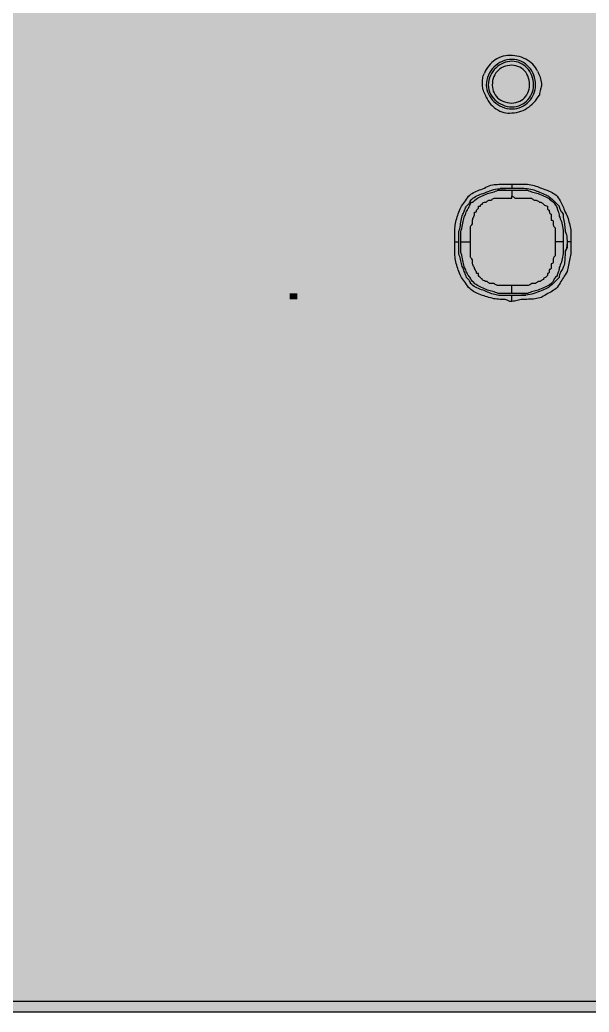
# Model space of a CAD drawing. Header units: millimetres. Extents: x 0 to 966, y -664 to 90.
# Drawn here: x 660.2 to 686.04, y -390 to -345 of the extents above; entities that cross this region are included whole.
import ezdxf

# ---------------------------------------------------------------- set-up
doc = ezdxf.new("R2010")
doc.units = ezdxf.units.MM
for name, color, linetype in [('HDL_BODY', 7, 'Continuous'), ('HDL_COLOUR', 7, 'Continuous'), ('HDL_DETAIL', 7, 'Continuous'), ('HDL_PRINT', 7, 'Continuous')]:
    doc.layers.add(name, color=color, linetype=linetype)

# ---------------------------------------------------------------- blocks, each defined once
blk = doc.blocks.new('M_DM06.1_FRONT')
at = {"layer": 'HDL_BODY', "true_color": 0x202126}
blk.add_hatch(color=250, dxfattribs=at).paths.add_polyline_path([(0, 0), (216, 0), (216, 90), (0, 90)])
at = {"layer": 'HDL_BODY', "true_color": 0x2a2a30}
blk.add_hatch(color=250, dxfattribs=at).paths.add_polyline_path([(0.4, 20.52), (215.6, 20.52), (215.6, 68.31), (0.4, 68.31)])
at = {"layer": 'HDL_BODY', "true_color": 0x23242a}
blk.add_hatch(color=250, dxfattribs=at).paths.add_polyline_path([(0.4, 0.5), (215.6, 0.5), (215.6, 19.8), (0.4, 19.8)])
at = {"layer": 'HDL_COLOUR', "true_color": 0x3d4a3a}
for points in [[(183.611, 42.04), (183.606, 42.157), (183.59, 42.271), (183.565, 42.381), (183.531, 42.488), (183.488, 42.59), (183.436, 42.686), (183.377, 42.777), (183.309, 42.86), (183.234, 42.937), (183.153, 43.005), (183.064, 43.065), (182.97, 43.115), (182.869, 43.155), (182.763, 43.185), (182.653, 43.203), (182.537, 43.209), (182.421, 43.203), (182.308, 43.185), (182.198, 43.155), (182.093, 43.115), (181.991, 43.065), (181.896, 43.005), (181.806, 42.937), (181.723, 42.86), (181.647, 42.777), (181.579, 42.686), (181.52, 42.59), (181.47, 42.488), (181.43, 42.381), (181.401, 42.271), (181.383, 42.157), (181.376, 42.04), (181.383, 41.939), (181.401, 41.839), (181.43, 41.74), (181.47, 41.643), (181.52, 41.55), (181.579, 41.461), (181.647, 41.376), (181.723, 41.297), (181.806, 41.224), (181.896, 41.159), (181.991, 41.101), (182.093, 41.052), (182.198, 41.013), (182.308, 40.984), (182.421, 40.965), (182.537, 40.959), (182.653, 40.965), (182.763, 40.984), (182.869, 41.013), (182.97, 41.052), (183.064, 41.101), (183.153, 41.159), (183.234, 41.224), (183.309, 41.297), (183.377, 41.376), (183.436, 41.461), (183.488, 41.55), (183.531, 41.643), (183.565, 41.74), (183.59, 41.839), (183.606, 41.939), (183.611, 42.04)], [(183.52, 42.04), (183.515, 42.156), (183.5, 42.267), (183.475, 42.373), (183.442, 42.474), (183.4, 42.569), (183.351, 42.658), (183.294, 42.741), (183.23, 42.816), (183.16, 42.884), (183.084, 42.945), (183.003, 42.997), (182.917, 43.041), (182.827, 43.075), (182.734, 43.1), (182.637, 43.116), (182.537, 43.121), (182.437, 43.116), (182.338, 43.1), (182.24, 43.075), (182.145, 43.041), (182.053, 42.997), (181.964, 42.945), (181.88, 42.884), (181.802, 42.816), (181.73, 42.741), (181.665, 42.658), (181.608, 42.569), (181.559, 42.474), (181.52, 42.373), (181.491, 42.267), (181.473, 42.156), (181.467, 42.04), (181.474, 41.933), (181.494, 41.83), (181.527, 41.73), (181.571, 41.634), (181.626, 41.543), (181.69, 41.458), (181.763, 41.379), (181.843, 41.307), (181.93, 41.243), (182.023, 41.187), (182.12, 41.139), (182.221, 41.101), (182.325, 41.073), (182.431, 41.056), (182.537, 41.05), (182.643, 41.056), (182.746, 41.073), (182.846, 41.101), (182.941, 41.139), (183.031, 41.187), (183.115, 41.243), (183.193, 41.307), (183.265, 41.379), (183.329, 41.458), (183.385, 41.543), (183.432, 41.634), (183.47, 41.73), (183.497, 41.83), (183.514, 41.933), (183.52, 42.04)], [(183.342, 42.04), (183.337, 42.153), (183.321, 42.26), (183.296, 42.361), (183.261, 42.455), (183.217, 42.542), (183.166, 42.621), (183.107, 42.692), (183.041, 42.755), (182.97, 42.81), (182.892, 42.855), (182.809, 42.891), (182.722, 42.918), (182.631, 42.934), (182.537, 42.939), (182.433, 42.934), (182.334, 42.92), (182.24, 42.897), (182.151, 42.866), (182.069, 42.826), (181.993, 42.778), (181.923, 42.723), (181.861, 42.66), (181.805, 42.59), (181.758, 42.513), (181.718, 42.43), (181.686, 42.341), (181.663, 42.246), (181.65, 42.146), (181.645, 42.04), (181.65, 41.945), (181.666, 41.854), (181.692, 41.766), (181.728, 41.683), (181.774, 41.605), (181.828, 41.532), (181.891, 41.466), (181.962, 41.407), (182.041, 41.355), (182.127, 41.312), (182.22, 41.277), (182.32, 41.251), (182.426, 41.235), (182.537, 41.229), (182.631, 41.235), (182.722, 41.251), (182.809, 41.277), (182.892, 41.312), (182.97, 41.355), (183.041, 41.407), (183.107, 41.466), (183.166, 41.532), (183.217, 41.605), (183.261, 41.683), (183.296, 41.766), (183.321, 41.854), (183.337, 41.945), (183.342, 42.04)]]:
    blk.add_hatch(color=79, dxfattribs=at).paths.add_polyline_path(points)
at = {"layer": 'HDL_COLOUR', "true_color": 0x97a4b5}
blk.add_hatch(color=253, dxfattribs=at).paths.add_polyline_path([(181.456, 37.733), (181.324, 37.6), (181.191, 37.6), (181.059, 37.467), (180.794, 37.467), (180.662, 37.333), (180.529, 37.333), (180.265, 37.067), (180.265, 36.933), (180, 36.667), (180, 36.4), (179.868, 36.267), (179.868, 36), (179.735, 35.867), (179.735, 34.267), (179.868, 34.133), (179.868, 33.867), (180, 33.733), (180, 33.467), (180.265, 33.2), (180.265, 33.067), (180.529, 32.8), (180.662, 32.8), (180.794, 32.667), (180.926, 32.667), (181.059, 32.533), (181.324, 32.533), (181.456, 32.4), (182.118, 32.4), (182.25, 32.267), (182.647, 32.267), (182.779, 32.4), (183.706, 32.4), (183.838, 32.533), (183.971, 32.533), (184.103, 32.667), (184.235, 32.667), (184.765, 33.2), (184.765, 33.333), (185.029, 33.6), (185.029, 33.867), (185.162, 34), (185.162, 36), (185.029, 36.133), (185.029, 36.4), (184.897, 36.533), (184.897, 36.667), (184.765, 36.8), (184.765, 36.933), (184.235, 37.467), (183.971, 37.467), (183.838, 37.6), (183.706, 37.6), (183.574, 37.733)])
at = {"layer": 'HDL_PRINT', "true_color": 0xdee1e9}
h = blk.add_hatch(color=254, dxfattribs=at)
h.paths.add_polyline_path([(177.626, 41.141), (177.626, 42.939), (178.25, 42.939), (178.321, 42.939), (178.383, 42.939), (178.437, 42.939), (178.485, 42.939), (178.529, 42.939), (178.57, 42.939), (178.609, 42.939), (178.646, 42.934), (178.684, 42.922), (178.722, 42.904), (178.76, 42.886), (178.798, 42.868), (178.836, 42.856), (178.874, 42.851), (178.904, 42.817), (178.928, 42.781), (178.947, 42.744), (178.964, 42.703), (178.982, 42.659), (179.001, 42.609), (179.025, 42.553), (179.055, 42.49), (179.06, 42.447), (179.072, 42.395), (179.089, 42.339), (179.108, 42.282), (179.125, 42.225), (179.137, 42.174), (179.142, 42.131), (179.138, 42.067), (179.129, 42.011), (179.115, 41.961), (179.098, 41.916), (179.082, 41.876), (179.068, 41.839), (179.059, 41.804), (179.055, 41.77), (179.05, 41.699), (179.037, 41.638), (179.019, 41.588), (179, 41.55), (178.982, 41.522), (178.969, 41.505), (178.964, 41.5), (178.931, 41.462), (178.905, 41.426), (178.884, 41.392), (178.865, 41.363), (178.844, 41.341), (178.819, 41.326), (178.786, 41.321), (178.742, 41.282), (178.7, 41.256), (178.664, 41.241), (178.635, 41.233), (178.615, 41.23), (178.609, 41.229), (178.574, 41.226), (178.539, 41.216), (178.502, 41.202), (178.462, 41.185), (178.418, 41.169), (178.368, 41.155), (178.313, 41.145), (178.25, 41.141), (177.626, 41.141)])
h.paths.add_polyline_path([(177.894, 41.412), (178.25, 41.412), (178.295, 41.412), (178.339, 41.412), (178.384, 41.412), (178.428, 41.412), (178.473, 41.412), (178.518, 41.412), (178.557, 41.418), (178.585, 41.434), (178.608, 41.456), (178.631, 41.477), (178.659, 41.493), (178.696, 41.5), (178.729, 41.539), (178.753, 41.577), (178.77, 41.616), (178.779, 41.654), (178.784, 41.692), (178.786, 41.731), (178.786, 41.77), (178.815, 41.804), (178.837, 41.839), (178.853, 41.876), (178.863, 41.916), (178.869, 41.961), (178.873, 42.011), (178.874, 42.067), (178.874, 42.131), (178.874, 42.194), (178.873, 42.25), (178.869, 42.3), (178.863, 42.345), (178.853, 42.385), (178.837, 42.422), (178.815, 42.456), (178.786, 42.49), (178.753, 42.549), (178.719, 42.595), (178.686, 42.63), (178.652, 42.658), (178.619, 42.681), (178.585, 42.704), (178.552, 42.729), (178.518, 42.76), (178.511, 42.76), (178.488, 42.76), (178.451, 42.76), (178.398, 42.76), (178.331, 42.76), (178.25, 42.76), (177.894, 42.76), (177.894, 41.412)])
for points in [[(164.401, 32.324), (164.401, 33.854), (164.938, 33.854), (165.206, 32.773), (165.474, 33.854), (165.921, 33.854), (165.921, 32.324), (165.652, 32.324), (165.652, 33.493), (165.297, 32.324), (165.028, 32.324), (164.76, 33.493), (164.76, 32.324), (164.401, 32.324)], [(166.099, 32.233), (166.457, 33.854), (166.635, 33.854), (166.28, 32.233), (166.099, 32.233)], [(168.333, 32.324), (168.333, 33.854), (168.779, 33.854), (169.047, 32.773), (169.316, 33.854), (169.852, 33.854), (169.852, 32.324), (169.494, 32.324), (169.494, 33.493), (169.225, 32.324), (168.96, 32.324), (168.601, 33.493), (168.601, 32.324), (168.333, 32.324)], [(173.784, 32.324), (173.425, 32.324), (173.425, 33.405), (173.392, 33.371), (173.357, 33.337), (173.32, 33.302), (173.28, 33.269), (173.237, 33.235), (173.188, 33.201), (173.132, 33.168), (173.07, 33.135), (173.07, 33.405), (173.107, 33.438), (173.145, 33.463), (173.183, 33.484), (173.221, 33.503), (173.259, 33.524), (173.297, 33.55), (173.335, 33.584), (173.374, 33.622), (173.41, 33.66), (173.444, 33.699), (173.473, 33.737), (173.496, 33.776), (173.511, 33.815), (173.516, 33.854), (173.784, 33.854), (173.784, 32.324)], [(172.443, 32.594), (172.8, 32.594), (172.8, 32.324), (172.443, 32.324), (172.443, 32.594)]]:
    blk.add_hatch(color=254, dxfattribs=at).paths.add_polyline_path(points)
h = blk.add_hatch(color=254, dxfattribs=at)
h.paths.add_polyline_path([(166.813, 33.854), (167.35, 33.854), (167.422, 33.849), (167.482, 33.836), (167.531, 33.818), (167.57, 33.799), (167.597, 33.781), (167.613, 33.768), (167.618, 33.763), (167.657, 33.758), (167.695, 33.745), (167.733, 33.727), (167.771, 33.708), (167.81, 33.69), (167.848, 33.677), (167.887, 33.672), (167.92, 33.634), (167.946, 33.596), (167.967, 33.558), (167.986, 33.519), (168.007, 33.481), (168.032, 33.443), (168.065, 33.405), (168.065, 33.361), (168.065, 33.309), (168.065, 33.253), (168.065, 33.195), (168.065, 33.139), (168.065, 33.087), (168.065, 33.043), (168.065, 32.972), (168.065, 32.91), (168.065, 32.855), (168.065, 32.807), (168.065, 32.763), (168.065, 32.723), (168.065, 32.685), (168.032, 32.646), (168.007, 32.607), (167.986, 32.568), (167.967, 32.53), (167.946, 32.491), (167.92, 32.453), (167.887, 32.415), (167.848, 32.41), (167.81, 32.397), (167.771, 32.379), (167.733, 32.36), (167.695, 32.342), (167.657, 32.329), (167.618, 32.324), (167.611, 32.324), (167.589, 32.324), (167.552, 32.324), (167.5, 32.324), (167.433, 32.324), (167.35, 32.324), (166.813, 32.324), (166.813, 33.854)])
h.paths.add_polyline_path([(167.082, 33.584), (167.082, 32.503), (167.35, 32.503), (167.395, 32.503), (167.437, 32.506), (167.474, 32.514), (167.504, 32.53), (167.524, 32.556), (167.531, 32.594), (167.618, 32.594), (167.656, 32.633), (167.682, 32.661), (167.697, 32.685), (167.705, 32.708), (167.708, 32.736), (167.709, 32.773), (167.741, 32.812), (167.764, 32.851), (167.78, 32.889), (167.789, 32.928), (167.794, 32.966), (167.796, 33.005), (167.796, 33.043), (167.796, 33.082), (167.794, 33.121), (167.789, 33.159), (167.78, 33.198), (167.764, 33.236), (167.741, 33.275), (167.709, 33.314), (167.708, 33.352), (167.705, 33.381), (167.697, 33.404), (167.682, 33.428), (167.656, 33.455), (167.618, 33.493), (167.609, 33.494), (167.587, 33.499), (167.562, 33.513), (167.54, 33.54), (167.531, 33.584), (167.486, 33.584), (167.44, 33.584), (167.396, 33.584), (167.351, 33.584), (167.306, 33.584), (167.262, 33.584), (167.082, 33.584)])
h = blk.add_hatch(color=254, dxfattribs=at)
h.paths.add_polyline_path([(170.567, 33.854), (170.605, 33.85), (170.649, 33.839), (170.696, 33.821), (170.746, 33.797), (170.796, 33.77), (170.843, 33.739), (170.886, 33.706), (170.923, 33.672), (170.947, 33.618), (170.967, 33.564), (170.982, 33.508), (170.994, 33.451), (171.002, 33.392), (171.008, 33.33), (171.011, 33.265), (171.013, 33.195), (171.013, 33.122), (171.013, 33.043), (171.013, 32.963), (171.013, 32.883), (171.011, 32.805), (171.008, 32.731), (171.002, 32.661), (170.994, 32.596), (170.982, 32.539), (170.967, 32.488), (170.947, 32.447), (170.923, 32.415), (170.886, 32.381), (170.843, 32.348), (170.796, 32.317), (170.746, 32.29), (170.696, 32.266), (170.649, 32.248), (170.605, 32.237), (170.567, 32.233), (170.504, 32.237), (170.449, 32.248), (170.399, 32.266), (170.355, 32.29), (170.315, 32.317), (170.277, 32.348), (170.242, 32.381), (170.208, 32.415), (170.182, 32.447), (170.156, 32.488), (170.131, 32.539), (170.108, 32.596), (170.087, 32.661), (170.068, 32.731), (170.052, 32.805), (170.041, 32.883), (170.033, 32.963), (170.03, 33.043), (170.033, 33.122), (170.041, 33.195), (170.052, 33.265), (170.068, 33.33), (170.087, 33.392), (170.108, 33.451), (170.131, 33.508), (170.156, 33.564), (170.182, 33.618), (170.208, 33.672), (170.242, 33.706), (170.277, 33.739), (170.315, 33.77), (170.355, 33.797), (170.399, 33.821), (170.449, 33.839), (170.504, 33.85), (170.567, 33.854)])
h.paths.add_polyline_path([(170.567, 33.584), (170.477, 33.584), (170.44, 33.545), (170.415, 33.517), (170.4, 33.493), (170.392, 33.47), (170.39, 33.442), (170.389, 33.405), (170.389, 33.365), (170.389, 33.325), (170.389, 33.281), (170.389, 33.232), (170.389, 33.178), (170.389, 33.115), (170.389, 33.043), (170.389, 32.972), (170.389, 32.91), (170.389, 32.855), (170.389, 32.807), (170.389, 32.763), (170.389, 32.723), (170.389, 32.685), (170.39, 32.646), (170.392, 32.618), (170.4, 32.594), (170.415, 32.57), (170.44, 32.542), (170.477, 32.503), (170.567, 32.503), (170.658, 32.503), (170.658, 32.542), (170.661, 32.57), (170.668, 32.594), (170.683, 32.618), (170.708, 32.646), (170.745, 32.685), (170.745, 32.723), (170.745, 32.763), (170.745, 32.807), (170.745, 32.855), (170.745, 32.91), (170.745, 32.972), (170.745, 33.043), (170.745, 33.115), (170.745, 33.178), (170.745, 33.232), (170.745, 33.281), (170.745, 33.325), (170.745, 33.365), (170.745, 33.405), (170.708, 33.442), (170.683, 33.47), (170.668, 33.493), (170.661, 33.517), (170.658, 33.545), (170.658, 33.584), (170.567, 33.584)])
h = blk.add_hatch(color=254, dxfattribs=at)
h.paths.add_polyline_path([(172.265, 33.405), (171.906, 33.405), (171.906, 33.449), (171.906, 33.48), (171.906, 33.507), (171.906, 33.539), (171.906, 33.584), (171.862, 33.584), (171.831, 33.584), (171.804, 33.584), (171.773, 33.584), (171.728, 33.584), (171.719, 33.583), (171.696, 33.578), (171.669, 33.564), (171.647, 33.537), (171.637, 33.493), (171.609, 33.46), (171.587, 33.425), (171.571, 33.388), (171.561, 33.348), (171.555, 33.303), (171.551, 33.254), (171.55, 33.198), (171.55, 33.135), (171.588, 33.172), (171.626, 33.209), (171.664, 33.242), (171.702, 33.271), (171.741, 33.294), (171.78, 33.308), (171.818, 33.314), (171.856, 33.308), (171.894, 33.294), (171.932, 33.271), (171.971, 33.242), (172.009, 33.209), (172.048, 33.172), (172.087, 33.135), (172.119, 33.1), (172.151, 33.065), (172.181, 33.027), (172.208, 32.987), (172.231, 32.942), (172.249, 32.892), (172.261, 32.836), (172.265, 32.773), (172.261, 32.71), (172.249, 32.654), (172.231, 32.604), (172.208, 32.56), (172.181, 32.52), (172.151, 32.483), (172.119, 32.448), (172.087, 32.415), (172.053, 32.381), (172.018, 32.348), (171.98, 32.317), (171.94, 32.29), (171.896, 32.266), (171.846, 32.248), (171.791, 32.237), (171.728, 32.233), (171.69, 32.237), (171.646, 32.248), (171.599, 32.266), (171.549, 32.29), (171.499, 32.317), (171.452, 32.348), (171.409, 32.381), (171.372, 32.415), (171.345, 32.469), (171.319, 32.523), (171.293, 32.579), (171.269, 32.636), (171.248, 32.695), (171.229, 32.757), (171.213, 32.822), (171.201, 32.892), (171.194, 32.965), (171.191, 33.043), (171.194, 33.122), (171.201, 33.195), (171.213, 33.265), (171.229, 33.33), (171.248, 33.392), (171.269, 33.451), (171.293, 33.508), (171.319, 33.564), (171.345, 33.618), (171.372, 33.672), (171.409, 33.706), (171.453, 33.739), (171.504, 33.77), (171.56, 33.797), (171.621, 33.821), (171.685, 33.839), (171.751, 33.85), (171.818, 33.854), (171.856, 33.849), (171.894, 33.836), (171.932, 33.818), (171.971, 33.799), (172.009, 33.781), (172.048, 33.768), (172.087, 33.763), (172.116, 33.729), (172.139, 33.694), (172.158, 33.657), (172.175, 33.617), (172.192, 33.573), (172.211, 33.524), (172.235, 33.468), (172.265, 33.405)])
h.paths.add_polyline_path([(171.55, 32.773), (171.55, 32.729), (171.553, 32.688), (171.561, 32.651), (171.576, 32.621), (171.601, 32.601), (171.637, 32.594), (171.645, 32.556), (171.664, 32.53), (171.694, 32.514), (171.731, 32.506), (171.774, 32.503), (171.818, 32.503), (171.827, 32.504), (171.849, 32.509), (171.875, 32.523), (171.897, 32.55), (171.906, 32.594), (171.913, 32.601), (171.929, 32.621), (171.951, 32.651), (171.973, 32.688), (171.99, 32.729), (171.996, 32.773), (171.99, 32.818), (171.973, 32.86), (171.951, 32.897), (171.929, 32.926), (171.913, 32.945), (171.906, 32.952), (171.899, 32.991), (171.88, 33.016), (171.851, 33.032), (171.814, 33.04), (171.773, 33.043), (171.728, 33.043), (171.719, 33.043), (171.696, 33.038), (171.669, 33.024), (171.647, 32.997), (171.637, 32.952), (171.601, 32.945), (171.576, 32.926), (171.561, 32.897), (171.553, 32.86), (171.55, 32.818), (171.55, 32.773)])
at = {"layer": 'HDL_DETAIL', "color": 251, "true_color": 0x52555c}
for points in [[(183.698, 42.669), (183.658, 42.757), (183.609, 42.84), (183.551, 42.917), (183.486, 42.99), (183.414, 43.056), (183.336, 43.117), (183.251, 43.173), (183.162, 43.222), (183.069, 43.265), (182.971, 43.302), (182.871, 43.333), (182.768, 43.357), (182.663, 43.374), (182.557, 43.385), (182.45, 43.388), (182.344, 43.384), (182.24, 43.37), (182.14, 43.347), (182.043, 43.317), (181.95, 43.279), (181.86, 43.233), (181.775, 43.181), (181.695, 43.123), (181.619, 43.059), (181.549, 42.99), (181.484, 42.916), (181.425, 42.837), (181.372, 42.755), (181.326, 42.669), (181.286, 42.581)], [(181.199, 42.04), (181.199, 42.1), (181.199, 42.16), (181.202, 42.22), (181.206, 42.28), (181.214, 42.341), (181.224, 42.401), (181.24, 42.461), (181.26, 42.521), (181.286, 42.581)], [(183.698, 42.669), (183.725, 42.615), (183.752, 42.56), (183.777, 42.505), (183.801, 42.448), (183.822, 42.389), (183.841, 42.327), (183.857, 42.261), (183.869, 42.192), (183.876, 42.119), (183.879, 42.04)], [(181.376, 41.5), (181.347, 41.559), (181.318, 41.619), (181.29, 41.68), (181.265, 41.74), (181.243, 41.8), (181.225, 41.86), (181.211, 41.92), (181.202, 41.98), (181.199, 42.04)], [(183.879, 42.04), (183.875, 42.002), (183.865, 41.957), (183.85, 41.905), (183.834, 41.849), (183.817, 41.788), (183.803, 41.724), (183.792, 41.658), (183.789, 41.591)], [(181.376, 41.5), (181.417, 41.411), (181.466, 41.326), (181.523, 41.244), (181.587, 41.166), (181.657, 41.094), (181.733, 41.027), (181.814, 40.966), (181.899, 40.912), (181.987, 40.866), (182.078, 40.828), (182.17, 40.798), (182.262, 40.778), (182.355, 40.768), (182.447, 40.768), (182.537, 40.78), (182.643, 40.785), (182.747, 40.799), (182.848, 40.821), (182.946, 40.852), (183.041, 40.89), (183.132, 40.936), (183.221, 40.988), (183.306, 41.047), (183.387, 41.111), (183.464, 41.181), (183.538, 41.255), (183.607, 41.334), (183.672, 41.416), (183.733, 41.502), (183.789, 41.591)], [(179.947, 35.473), (179.949, 35.546), (179.956, 35.62), (179.966, 35.694), (179.979, 35.767), (179.995, 35.841), (180.013, 35.915), (180.033, 35.988), (180.055, 36.062), (180.078, 36.136), (180.101, 36.21), (180.125, 36.283), (180.152, 36.355), (180.183, 36.423), (180.217, 36.488), (180.254, 36.551), (180.294, 36.612), (180.337, 36.674), (180.382, 36.735), (180.428, 36.798), (180.475, 36.863), (180.523, 36.931), (180.571, 37.003), (180.623, 37.05), (180.678, 37.092), (180.737, 37.132), (180.799, 37.167), (180.864, 37.201), (180.931, 37.231), (181, 37.26), (181.07, 37.287), (181.142, 37.312), (181.214, 37.337), (181.286, 37.361), (181.359, 37.406), (181.432, 37.444), (181.506, 37.473), (181.579, 37.496), (181.652, 37.514), (181.725, 37.526), (181.798, 37.535), (181.871, 37.54), (181.945, 37.542), (182.018, 37.543), (182.091, 37.543)], [(180.125, 34.932), (180.125, 35), (180.125, 35.067), (180.125, 35.131), (180.125, 35.192), (180.125, 35.249), (180.125, 35.3), (180.125, 35.344), (180.125, 35.381), (180.148, 35.455), (180.167, 35.529), (180.183, 35.603), (180.197, 35.676), (180.209, 35.75), (180.222, 35.824), (180.235, 35.897), (180.249, 35.971), (180.265, 36.045), (180.283, 36.118), (180.306, 36.192), (180.335, 36.23), (180.358, 36.274), (180.377, 36.323), (180.394, 36.373), (180.411, 36.423), (180.43, 36.471), (180.454, 36.516), (180.484, 36.553), (180.521, 36.591), (180.557, 36.63), (180.591, 36.668), (180.619, 36.706), (180.642, 36.745), (180.657, 36.783), (180.662, 36.821), (180.713, 36.868), (180.767, 36.911), (180.826, 36.951), (180.887, 36.987), (180.952, 37.02), (181.019, 37.051), (181.088, 37.079), (181.159, 37.106), (181.231, 37.132), (181.303, 37.157), (181.376, 37.182), (181.459, 37.22), (181.542, 37.253), (181.626, 37.28), (181.71, 37.302), (181.794, 37.319), (181.881, 37.333), (181.968, 37.344), (182.057, 37.351), (182.148, 37.356), (182.242, 37.359), (182.337, 37.361), (182.436, 37.361), (182.537, 37.361)], [(182.004, 37.361), (182.063, 37.361), (182.122, 37.361), (182.181, 37.361), (182.241, 37.361), (182.3, 37.361), (182.359, 37.361), (182.419, 37.361), (182.478, 37.361), (182.537, 37.361)], [(182.091, 37.543), (182.158, 37.543), (182.224, 37.543), (182.287, 37.543), (182.348, 37.543), (182.405, 37.543), (182.456, 37.543), (182.5, 37.543), (182.537, 37.543)], [(182.537, 37.543), (182.582, 37.543), (182.614, 37.543), (182.641, 37.543), (182.673, 37.543), (182.718, 37.543)], [(182.537, 37.543), (182.537, 37.543), (182.537, 37.452), (182.537, 37.361)], [(182.537, 37.361), (182.628, 37.361), (182.718, 37.361)], [(182.718, 37.543), (182.781, 37.543), (182.838, 37.543), (182.89, 37.543), (182.94, 37.543), (182.991, 37.543), (183.043, 37.543), (183.101, 37.543), (183.164, 37.543)], [(182.718, 37.361), (182.761, 37.361), (182.811, 37.361), (182.866, 37.361), (182.924, 37.361), (182.979, 37.361), (183.03, 37.361), (183.074, 37.361)], [(183.074, 37.361), (183.154, 37.359), (183.234, 37.351), (183.313, 37.34), (183.39, 37.324), (183.465, 37.306), (183.537, 37.284), (183.606, 37.261), (183.672, 37.236), (183.733, 37.209), (183.789, 37.182), (183.866, 37.155), (183.939, 37.127), (184.008, 37.098), (184.073, 37.068), (184.135, 37.036), (184.194, 37), (184.251, 36.962), (184.307, 36.919), (184.361, 36.873), (184.416, 36.821), (184.453, 36.783), (184.491, 36.745), (184.529, 36.706), (184.567, 36.668), (184.606, 36.63), (184.643, 36.591), (184.681, 36.553), (184.685, 36.516), (184.697, 36.471), (184.714, 36.423), (184.738, 36.373), (184.765, 36.323), (184.796, 36.274), (184.828, 36.23), (184.862, 36.192), (184.864, 36.114), (184.871, 36.04), (184.881, 35.969), (184.893, 35.9), (184.906, 35.832), (184.919, 35.765), (184.931, 35.696), (184.94, 35.625), (184.947, 35.551), (184.949, 35.473)], [(183.164, 37.543), (183.245, 37.541), (183.324, 37.533), (183.403, 37.521), (183.48, 37.505), (183.555, 37.486), (183.627, 37.465), (183.696, 37.441), (183.761, 37.415), (183.822, 37.388), (183.879, 37.361), (183.952, 37.337), (184.025, 37.312), (184.097, 37.287), (184.167, 37.26), (184.236, 37.231), (184.303, 37.201), (184.368, 37.167), (184.43, 37.132), (184.488, 37.092), (184.543, 37.05), (184.594, 37.003), (184.64, 36.931), (184.682, 36.863), (184.721, 36.798), (184.757, 36.735), (184.79, 36.674), (184.82, 36.612), (184.849, 36.551), (184.875, 36.488), (184.901, 36.423), (184.925, 36.355), (184.949, 36.283), (184.994, 36.21), (185.032, 36.136), (185.062, 36.062), (185.088, 35.988), (185.109, 35.915), (185.128, 35.841), (185.144, 35.767), (185.16, 35.694), (185.177, 35.62), (185.196, 35.546), (185.218, 35.473)], [(180.216, 34.932), (180.216, 35), (180.216, 35.067), (180.216, 35.131), (180.216, 35.192), (180.216, 35.249), (180.216, 35.3), (180.216, 35.344), (180.216, 35.381), (180.24, 35.462), (180.26, 35.543), (180.277, 35.622), (180.292, 35.7), (180.306, 35.775), (180.319, 35.848), (180.334, 35.918), (180.35, 35.983), (180.37, 36.045), (180.393, 36.101), (180.424, 36.165), (180.447, 36.222), (180.466, 36.271), (180.484, 36.316), (180.501, 36.356), (180.519, 36.393), (180.542, 36.428), (180.571, 36.462), (180.605, 36.534), (180.631, 36.594), (180.652, 36.644), (180.672, 36.683), (180.693, 36.71), (180.719, 36.727), (180.752, 36.733), (180.806, 36.784), (180.86, 36.83), (180.915, 36.872), (180.972, 36.911), (181.03, 36.946), (181.092, 36.978), (181.157, 37.009), (181.226, 37.037), (181.299, 37.064), (181.376, 37.091), (181.436, 37.118), (181.495, 37.14), (181.555, 37.158), (181.615, 37.174), (181.675, 37.19), (181.734, 37.206), (181.794, 37.224), (181.854, 37.246), (181.913, 37.273), (181.976, 37.273), (182.043, 37.273), (182.114, 37.273), (182.188, 37.273), (182.262, 37.273), (182.336, 37.273), (182.407, 37.273), (182.475, 37.273), (182.537, 37.273)], [(180.662, 34.932), (180.662, 34.986), (180.662, 35.036), (180.662, 35.076), (180.662, 35.104), (180.662, 35.114), (180.662, 35.158), (180.662, 35.203), (180.662, 35.248), (180.662, 35.293), (180.662, 35.337), (180.662, 35.381), (180.662, 35.473), (180.662, 35.564), (180.662, 35.601), (180.665, 35.629), (180.673, 35.652), (180.689, 35.675), (180.714, 35.704), (180.752, 35.743), (180.752, 35.796), (180.752, 35.845), (180.752, 35.885), (180.752, 35.912), (180.752, 35.922), (180.757, 35.961), (180.77, 35.999), (180.787, 36.038), (180.805, 36.076), (180.822, 36.115), (180.835, 36.153), (180.84, 36.192), (180.84, 36.283), (180.884, 36.284), (180.911, 36.289), (180.924, 36.302), (180.929, 36.328), (180.93, 36.371), (181.021, 36.462), (181.021, 36.553), (181.108, 36.553), (181.117, 36.596), (181.14, 36.623), (181.167, 36.636), (181.189, 36.641), (181.199, 36.642), (181.205, 36.68), (181.225, 36.706), (181.254, 36.721), (181.29, 36.729), (181.332, 36.732), (181.376, 36.733), (181.415, 36.77), (181.443, 36.795), (181.467, 36.81), (181.489, 36.817), (181.517, 36.82), (181.554, 36.821), (181.593, 36.827), (181.621, 36.844), (181.645, 36.866), (181.668, 36.888), (181.697, 36.905), (181.735, 36.912), (181.787, 36.912), (181.836, 36.912), (181.876, 36.912), (181.903, 36.912), (181.913, 36.912), (181.958, 36.912), (182.003, 36.912), (182.047, 36.912), (182.092, 36.912), (182.136, 36.912), (182.181, 36.912), (182.269, 36.912), (182.359, 36.912), (182.45, 36.912), (182.537, 36.912), (182.537, 37.003)], [(182.537, 37.273), (182.628, 37.273), (182.687, 37.273), (182.747, 37.273), (182.809, 37.273), (182.873, 37.273), (182.94, 37.273), (183.01, 37.273), (183.085, 37.273), (183.166, 37.273), (183.252, 37.273), (183.312, 37.246), (183.372, 37.224), (183.432, 37.206), (183.492, 37.19), (183.551, 37.174), (183.611, 37.158), (183.67, 37.14), (183.729, 37.118), (183.789, 37.091), (183.866, 37.064), (183.939, 37.037), (184.008, 37.009), (184.073, 36.978), (184.135, 36.946), (184.194, 36.911), (184.251, 36.872), (184.307, 36.83), (184.361, 36.784), (184.416, 36.733), (184.421, 36.727), (184.435, 36.71), (184.457, 36.683), (184.486, 36.644), (184.519, 36.594), (184.555, 36.534), (184.594, 36.462), (184.597, 36.428), (184.607, 36.393), (184.621, 36.356), (184.637, 36.316), (184.653, 36.271), (184.667, 36.222), (184.677, 36.165), (184.681, 36.101), (184.708, 36.045), (184.735, 35.983), (184.76, 35.918), (184.784, 35.848), (184.805, 35.775), (184.824, 35.7), (184.84, 35.622), (184.852, 35.543), (184.859, 35.462), (184.862, 35.381), (184.862, 35.344), (184.862, 35.3), (184.862, 35.249), (184.862, 35.192), (184.862, 35.131), (184.862, 35.067), (184.862, 35), (184.862, 34.932)], [(182.537, 37.273), (182.537, 37.003)], [(182.537, 37.003), (182.576, 36.996), (182.604, 36.979), (182.628, 36.957), (182.651, 36.935), (182.68, 36.919), (182.718, 36.912), (182.806, 36.912), (182.816, 36.912), (182.843, 36.912), (182.883, 36.912), (182.931, 36.912), (182.984, 36.912), (183.028, 36.912), (183.06, 36.912), (183.088, 36.912), (183.12, 36.912), (183.164, 36.912), (183.208, 36.912), (183.253, 36.912), (183.297, 36.912), (183.342, 36.912), (183.388, 36.912), (183.433, 36.912), (183.44, 36.905), (183.459, 36.888), (183.488, 36.866), (183.524, 36.844), (183.566, 36.827), (183.611, 36.821), (183.618, 36.82), (183.637, 36.817), (183.666, 36.81), (183.702, 36.795), (183.744, 36.77), (183.789, 36.733), (183.827, 36.732), (183.855, 36.729), (183.879, 36.721), (183.902, 36.706), (183.929, 36.68), (183.966, 36.642), (183.974, 36.635), (183.993, 36.619), (184.023, 36.598), (184.06, 36.576), (184.103, 36.56), (184.147, 36.553), (184.147, 36.462), (184.156, 36.418), (184.178, 36.391), (184.204, 36.377), (184.226, 36.372), (184.235, 36.371), (184.235, 36.327), (184.238, 36.286), (184.246, 36.249), (184.262, 36.219), (184.287, 36.199), (184.325, 36.192), (184.325, 36.147), (184.325, 36.102), (184.325, 36.057), (184.325, 36.012), (184.325, 35.967), (184.325, 35.922), (184.363, 35.915), (184.389, 35.896), (184.404, 35.867), (184.412, 35.83), (184.415, 35.788), (184.416, 35.743), (184.416, 35.704), (184.419, 35.675), (184.427, 35.652), (184.442, 35.629), (184.466, 35.601), (184.503, 35.564), (184.503, 35.473), (184.503, 35.381), (184.503, 35.337), (184.503, 35.293), (184.503, 35.248), (184.503, 35.203), (184.503, 35.158), (184.503, 35.114), (184.503, 35.104), (184.503, 35.076), (184.503, 35.036), (184.503, 34.986), (184.503, 34.932)], [(179.947, 34.932), (179.947, 34.993), (179.947, 35.053), (179.947, 35.113), (179.947, 35.173), (179.947, 35.233), (179.947, 35.293), (179.947, 35.353), (179.947, 35.413), (179.947, 35.473)], [(180.125, 34.932), (180.125, 35), (180.125, 35.067), (180.125, 35.131), (180.125, 35.192), (180.125, 35.249), (180.125, 35.3), (180.125, 35.344), (180.125, 35.381)], [(184.949, 35.473), (184.949, 35.381), (184.979, 35.344), (185.002, 35.3), (185.018, 35.249), (185.029, 35.192), (185.035, 35.131), (185.038, 35.067), (185.04, 35), (185.04, 34.932)], [(185.218, 35.473), (185.218, 35.413), (185.218, 35.353), (185.218, 35.293), (185.218, 35.233), (185.218, 35.173), (185.218, 35.113), (185.218, 35.053), (185.218, 34.993), (185.218, 34.932)], [(179.947, 34.392), (179.947, 34.452), (179.947, 34.513), (179.947, 34.573), (179.947, 34.633), (179.947, 34.693), (179.947, 34.753), (179.947, 34.813), (179.947, 34.872), (179.947, 34.932)], [(179.947, 34.932), (180.038, 34.932), (180.125, 34.932)], [(180.125, 34.392), (180.125, 34.483), (180.125, 34.546), (180.125, 34.603), (180.125, 34.656), (180.125, 34.707), (180.125, 34.758), (180.125, 34.811), (180.125, 34.869), (180.125, 34.932)], [(180.216, 34.932), (180.662, 34.932)], [(182.537, 32.594), (182.537, 32.594), (182.475, 32.594), (182.407, 32.594), (182.336, 32.594), (182.262, 32.594), (182.188, 32.594), (182.114, 32.594), (182.043, 32.594), (181.976, 32.594), (181.913, 32.594), (181.854, 32.621), (181.794, 32.643), (181.734, 32.661), (181.675, 32.677), (181.615, 32.692), (181.555, 32.708), (181.495, 32.726), (181.436, 32.747), (181.376, 32.773), (181.299, 32.801), (181.226, 32.828), (181.157, 32.857), (181.092, 32.887), (181.03, 32.92), (180.972, 32.955), (180.915, 32.993), (180.86, 33.036), (180.806, 33.083), (180.752, 33.135), (180.719, 33.173), (180.693, 33.211), (180.672, 33.249), (180.652, 33.288), (180.631, 33.327), (180.605, 33.366), (180.571, 33.405), (180.542, 33.438), (180.519, 33.473), (180.501, 33.51), (180.484, 33.55), (180.466, 33.594), (180.447, 33.644), (180.424, 33.7), (180.393, 33.763), (180.37, 33.819), (180.35, 33.881), (180.334, 33.946), (180.319, 34.016), (180.306, 34.089), (180.292, 34.164), (180.277, 34.242), (180.26, 34.321), (180.24, 34.402), (180.216, 34.483), (180.216, 34.546), (180.216, 34.603), (180.216, 34.656), (180.216, 34.707), (180.216, 34.758), (180.216, 34.811), (180.216, 34.869), (180.216, 34.932)], [(182.537, 32.952), (182.45, 32.952), (182.359, 32.952), (182.315, 32.952), (182.283, 32.952), (182.256, 32.952), (182.225, 32.952), (182.181, 32.952), (182.136, 32.952), (182.092, 32.952), (182.047, 32.952), (182.003, 32.952), (181.958, 32.952), (181.913, 32.952), (181.906, 32.953), (181.886, 32.956), (181.857, 32.964), (181.82, 32.979), (181.779, 33.005), (181.735, 33.043), (181.69, 33.043), (181.659, 33.043), (181.631, 33.043), (181.599, 33.043), (181.554, 33.043), (181.517, 33.05), (181.489, 33.067), (181.467, 33.089), (181.443, 33.111), (181.415, 33.128), (181.376, 33.135), (181.332, 33.141), (181.29, 33.157), (181.254, 33.179), (181.225, 33.2), (181.205, 33.216), (181.199, 33.223), (181.16, 33.261), (181.132, 33.29), (181.108, 33.314), (181.086, 33.337), (181.058, 33.366), (181.021, 33.405), (181.021, 33.493), (180.977, 33.494), (180.95, 33.499), (180.936, 33.513), (180.931, 33.54), (180.93, 33.584), (180.924, 33.591), (180.907, 33.61), (180.885, 33.639), (180.863, 33.676), (180.846, 33.718), (180.84, 33.763), (180.833, 33.77), (180.817, 33.79), (180.796, 33.82), (180.775, 33.857), (180.759, 33.898), (180.752, 33.942), (180.752, 33.952), (180.752, 33.98), (180.752, 34.021), (180.752, 34.07), (180.752, 34.124), (180.714, 34.162), (180.689, 34.19), (180.673, 34.213), (180.665, 34.236), (180.662, 34.265), (180.662, 34.304), (180.662, 34.392), (180.662, 34.437), (180.662, 34.469), (180.662, 34.497), (180.662, 34.529), (180.662, 34.574), (180.662, 34.584), (180.662, 34.611), (180.662, 34.651), (180.662, 34.699), (180.662, 34.753), (180.662, 34.798), (180.662, 34.83), (180.662, 34.857), (180.662, 34.888), (180.662, 34.932)], [(184.862, 34.932), (184.862, 34.869), (184.862, 34.811), (184.862, 34.758), (184.862, 34.707), (184.862, 34.656), (184.862, 34.603), (184.862, 34.546), (184.862, 34.483), (184.859, 34.402), (184.852, 34.321), (184.84, 34.242), (184.824, 34.164), (184.805, 34.089), (184.784, 34.016), (184.76, 33.946), (184.735, 33.881), (184.708, 33.819), (184.681, 33.763), (184.677, 33.7), (184.667, 33.644), (184.653, 33.594), (184.637, 33.55), (184.621, 33.51), (184.607, 33.473), (184.597, 33.438), (184.594, 33.405), (184.555, 33.366), (184.519, 33.327), (184.486, 33.288), (184.457, 33.249), (184.435, 33.211), (184.421, 33.173), (184.416, 33.135), (184.361, 33.083), (184.307, 33.036), (184.251, 32.993), (184.194, 32.955), (184.135, 32.92), (184.073, 32.887), (184.008, 32.857), (183.939, 32.828), (183.866, 32.801), (183.789, 32.773), (183.729, 32.747), (183.67, 32.726), (183.611, 32.708), (183.551, 32.692), (183.492, 32.677), (183.432, 32.661), (183.372, 32.643), (183.312, 32.621), (183.252, 32.594), (183.166, 32.594), (183.085, 32.594), (183.01, 32.594), (182.94, 32.594), (182.873, 32.594), (182.809, 32.594), (182.747, 32.594), (182.687, 32.594), (182.628, 32.594), (182.537, 32.594)], [(184.503, 34.932), (184.503, 34.888), (184.503, 34.857), (184.503, 34.83), (184.503, 34.798), (184.503, 34.753), (184.503, 34.699), (184.503, 34.651), (184.503, 34.611), (184.503, 34.584), (184.503, 34.574), (184.503, 34.529), (184.503, 34.497), (184.503, 34.469), (184.503, 34.437), (184.503, 34.392), (184.503, 34.304), (184.466, 34.265), (184.442, 34.236), (184.427, 34.213), (184.419, 34.19), (184.416, 34.162), (184.416, 34.124), (184.415, 34.079), (184.412, 34.037), (184.404, 33.999), (184.389, 33.969), (184.363, 33.949), (184.325, 33.942), (184.325, 33.89), (184.325, 33.841), (184.325, 33.801), (184.325, 33.773), (184.325, 33.763), (184.316, 33.719), (184.293, 33.692), (184.267, 33.678), (184.244, 33.673), (184.235, 33.672), (184.235, 33.584), (184.226, 33.54), (184.204, 33.513), (184.178, 33.499), (184.156, 33.494), (184.147, 33.493), (184.147, 33.405), (184.057, 33.314), (184.013, 33.304), (183.986, 33.282), (183.972, 33.255), (183.967, 33.232), (183.966, 33.223), (183.929, 33.216), (183.902, 33.2), (183.879, 33.179), (183.855, 33.157), (183.827, 33.141), (183.789, 33.135), (183.744, 33.128), (183.702, 33.111), (183.666, 33.089), (183.637, 33.067), (183.618, 33.05), (183.611, 33.043), (183.557, 33.043), (183.509, 33.043), (183.469, 33.043), (183.443, 33.043), (183.433, 33.043), (183.394, 33.01), (183.355, 32.986), (183.317, 32.969), (183.278, 32.96), (183.24, 32.955), (183.202, 32.953), (183.164, 32.952), (183.12, 32.952), (183.088, 32.952), (183.06, 32.952), (183.028, 32.952), (182.984, 32.952), (182.896, 32.952), (182.806, 32.952), (182.718, 32.952), (182.628, 32.952), (182.537, 32.952)], [(185.04, 34.932), (185.04, 34.869), (185.038, 34.811), (185.035, 34.758), (185.029, 34.707), (185.018, 34.656), (185.002, 34.603), (184.979, 34.546), (184.949, 34.483), (184.949, 34.402), (184.949, 34.321), (184.947, 34.242), (184.944, 34.164), (184.938, 34.089), (184.931, 34.016), (184.919, 33.946), (184.905, 33.881), (184.886, 33.819), (184.862, 33.763), (184.828, 33.7), (184.796, 33.642), (184.765, 33.589), (184.738, 33.538), (184.714, 33.487), (184.697, 33.434), (184.685, 33.377), (184.681, 33.314), (184.643, 33.275), (184.606, 33.236), (184.567, 33.198), (184.529, 33.159), (184.491, 33.121), (184.453, 33.082), (184.416, 33.043), (184.361, 32.992), (184.307, 32.946), (184.251, 32.904), (184.194, 32.865), (184.135, 32.83), (184.073, 32.798), (184.008, 32.768), (183.939, 32.739), (183.866, 32.712), (183.789, 32.685), (183.705, 32.646), (183.618, 32.613), (183.53, 32.586), (183.439, 32.563), (183.347, 32.545), (183.255, 32.531), (183.162, 32.521), (183.069, 32.513), (182.977, 32.508), (182.887, 32.505), (182.798, 32.504), (182.711, 32.503), (182.628, 32.503), (182.537, 32.503)], [(184.862, 34.932), (184.503, 34.932)], [(185.04, 34.662), (185.033, 34.624), (185.016, 34.597), (184.995, 34.573), (184.973, 34.55), (184.956, 34.521), (184.949, 34.483)], [(185.04, 34.932), (185.04, 34.888), (185.04, 34.843), (185.04, 34.798), (185.04, 34.753), (185.04, 34.707), (185.04, 34.662)], [(185.218, 34.932), (185.13, 34.932), (185.04, 34.932)], [(185.218, 34.932), (185.218, 34.872), (185.218, 34.813), (185.218, 34.753), (185.218, 34.693), (185.218, 34.633), (185.218, 34.573), (185.218, 34.513), (185.218, 34.452), (185.218, 34.392)], [(182.004, 32.324), (181.93, 32.326), (181.857, 32.332), (181.784, 32.342), (181.711, 32.355), (181.638, 32.371), (181.564, 32.39), (181.491, 32.41), (181.418, 32.432), (181.345, 32.455), (181.272, 32.479), (181.199, 32.503), (181.121, 32.53), (181.048, 32.558), (180.979, 32.587), (180.914, 32.618), (180.852, 32.651), (180.793, 32.686), (180.736, 32.724), (180.68, 32.767), (180.626, 32.813), (180.571, 32.864), (180.523, 32.936), (180.475, 33.004), (180.428, 33.069), (180.382, 33.132), (180.337, 33.194), (180.294, 33.255), (180.254, 33.317), (180.217, 33.379), (180.183, 33.444), (180.152, 33.512), (180.125, 33.584), (180.101, 33.658), (180.078, 33.731), (180.055, 33.805), (180.033, 33.879), (180.013, 33.952), (179.995, 34.026), (179.979, 34.099), (179.966, 34.172), (179.956, 34.246), (179.949, 34.319), (179.947, 34.392)], [(182.004, 32.503), (181.947, 32.506), (181.886, 32.513), (181.822, 32.525), (181.756, 32.541), (181.689, 32.56), (181.622, 32.582), (181.556, 32.606), (181.493, 32.631), (181.432, 32.658), (181.376, 32.685), (181.303, 32.709), (181.231, 32.734), (181.159, 32.76), (181.088, 32.787), (181.019, 32.815), (180.952, 32.846), (180.887, 32.879), (180.826, 32.915), (180.767, 32.954), (180.713, 32.997), (180.662, 33.043), (180.657, 33.082), (180.642, 33.121), (180.619, 33.159), (180.591, 33.198), (180.557, 33.236), (180.521, 33.275), (180.484, 33.314), (180.454, 33.377), (180.43, 33.434), (180.411, 33.487), (180.394, 33.538), (180.377, 33.589), (180.358, 33.642), (180.335, 33.7), (180.306, 33.763), (180.281, 33.819), (180.261, 33.88), (180.244, 33.944), (180.229, 34.01), (180.216, 34.077), (180.202, 34.145), (180.187, 34.211), (180.17, 34.275), (180.15, 34.335), (180.125, 34.392)], [(185.218, 34.392), (185.196, 34.319), (185.178, 34.246), (185.162, 34.172), (185.149, 34.099), (185.136, 34.026), (185.124, 33.952), (185.111, 33.879), (185.097, 33.805), (185.081, 33.731), (185.062, 33.658), (185.04, 33.584), (184.993, 33.512), (184.95, 33.444), (184.91, 33.379), (184.872, 33.317), (184.835, 33.255), (184.798, 33.194), (184.761, 33.132), (184.723, 33.069), (184.683, 33.004), (184.64, 32.936), (184.594, 32.864), (184.543, 32.818), (184.488, 32.774), (184.43, 32.734), (184.368, 32.695), (184.303, 32.658), (184.236, 32.621), (184.167, 32.584), (184.097, 32.545), (184.025, 32.505), (183.952, 32.462), (183.879, 32.415), (183.806, 32.392), (183.733, 32.374), (183.659, 32.359), (183.586, 32.347), (183.513, 32.339), (183.44, 32.332), (183.367, 32.328), (183.294, 32.326), (183.22, 32.324), (183.147, 32.324), (183.074, 32.324)], [(182.537, 32.594), (182.537, 32.952)], [(182.45, 32.503), (182.386, 32.503), (182.329, 32.503), (182.276, 32.503), (182.226, 32.503), (182.175, 32.503), (182.123, 32.503), (182.066, 32.503), (182.004, 32.503)], [(182.537, 32.503), (182.537, 32.503), (182.45, 32.503)], [(183.164, 32.503), (183.104, 32.503), (183.044, 32.503), (182.984, 32.503), (182.925, 32.503), (182.865, 32.503), (182.806, 32.503), (182.746, 32.503), (182.687, 32.503), (182.628, 32.503), (182.537, 32.503)], [(182.537, 32.233), (182.537, 32.324), (182.537, 32.415), (182.537, 32.503)], [(182.45, 32.233), (182.386, 32.263), (182.329, 32.285), (182.276, 32.302), (182.226, 32.312), (182.175, 32.319), (182.123, 32.322), (182.066, 32.324), (182.004, 32.324)], [(182.537, 32.233), (182.45, 32.233)], [(183.074, 32.324), (183.015, 32.321), (182.955, 32.312), (182.896, 32.3), (182.837, 32.286), (182.777, 32.271), (182.717, 32.256), (182.657, 32.244), (182.597, 32.236), (182.537, 32.233)], [(201.21, 0.476), (0, 0.476)], [(200.851, 0), (0.378, 0)]]:
    blk.add_lwpolyline(points, dxfattribs=at)
for points in [[(183.611, 42.04), (183.606, 42.157), (183.59, 42.271), (183.565, 42.381), (183.531, 42.488), (183.488, 42.59), (183.436, 42.686), (183.377, 42.777), (183.309, 42.86), (183.234, 42.937), (183.153, 43.005), (183.064, 43.065), (182.97, 43.115), (182.869, 43.155), (182.763, 43.185), (182.653, 43.203), (182.537, 43.209), (182.421, 43.203), (182.308, 43.185), (182.198, 43.155), (182.093, 43.115), (181.991, 43.065), (181.896, 43.005), (181.806, 42.937), (181.723, 42.86), (181.647, 42.777), (181.579, 42.686), (181.52, 42.59), (181.47, 42.488), (181.43, 42.381), (181.401, 42.271), (181.383, 42.157), (181.376, 42.04), (181.383, 41.939), (181.401, 41.839), (181.43, 41.74), (181.47, 41.643), (181.52, 41.55), (181.579, 41.461), (181.647, 41.376), (181.723, 41.297), (181.806, 41.224), (181.896, 41.159), (181.991, 41.101), (182.093, 41.052), (182.198, 41.013), (182.308, 40.984), (182.421, 40.965), (182.537, 40.959), (182.653, 40.965), (182.763, 40.984), (182.869, 41.013), (182.97, 41.052), (183.064, 41.101), (183.153, 41.159), (183.234, 41.224), (183.309, 41.297), (183.377, 41.376), (183.436, 41.461), (183.488, 41.55), (183.531, 41.643), (183.565, 41.74), (183.59, 41.839), (183.606, 41.939), (183.611, 42.04)], [(183.52, 42.04), (183.515, 42.156), (183.5, 42.267), (183.475, 42.373), (183.442, 42.474), (183.4, 42.569), (183.351, 42.658), (183.294, 42.741), (183.23, 42.816), (183.16, 42.884), (183.084, 42.945), (183.003, 42.997), (182.917, 43.041), (182.827, 43.075), (182.734, 43.1), (182.637, 43.116), (182.537, 43.121), (182.437, 43.116), (182.338, 43.1), (182.24, 43.075), (182.145, 43.041), (182.053, 42.997), (181.964, 42.945), (181.88, 42.884), (181.802, 42.816), (181.73, 42.741), (181.665, 42.658), (181.608, 42.569), (181.559, 42.474), (181.52, 42.373), (181.491, 42.267), (181.473, 42.156), (181.467, 42.04), (181.474, 41.933), (181.494, 41.83), (181.527, 41.73), (181.571, 41.634), (181.626, 41.543), (181.69, 41.458), (181.763, 41.379), (181.843, 41.307), (181.93, 41.243), (182.023, 41.187), (182.12, 41.139), (182.221, 41.101), (182.325, 41.073), (182.431, 41.056), (182.537, 41.05), (182.643, 41.056), (182.746, 41.073), (182.846, 41.101), (182.941, 41.139), (183.031, 41.187), (183.115, 41.243), (183.193, 41.307), (183.265, 41.379), (183.329, 41.458), (183.385, 41.543), (183.432, 41.634), (183.47, 41.73), (183.497, 41.83), (183.514, 41.933), (183.52, 42.04)], [(183.342, 42.04), (183.337, 42.153), (183.321, 42.26), (183.296, 42.361), (183.261, 42.455), (183.217, 42.542), (183.166, 42.621), (183.107, 42.692), (183.041, 42.755), (182.97, 42.81), (182.892, 42.855), (182.809, 42.891), (182.722, 42.918), (182.631, 42.934), (182.537, 42.939), (182.433, 42.934), (182.334, 42.92), (182.24, 42.897), (182.151, 42.866), (182.069, 42.826), (181.993, 42.778), (181.923, 42.723), (181.861, 42.66), (181.805, 42.59), (181.758, 42.513), (181.718, 42.43), (181.686, 42.341), (181.663, 42.246), (181.65, 42.146), (181.645, 42.04), (181.65, 41.945), (181.666, 41.854), (181.692, 41.766), (181.728, 41.683), (181.774, 41.605), (181.828, 41.532), (181.891, 41.466), (181.962, 41.407), (182.041, 41.355), (182.127, 41.312), (182.22, 41.277), (182.32, 41.251), (182.426, 41.235), (182.537, 41.229), (182.631, 41.235), (182.722, 41.251), (182.809, 41.277), (182.892, 41.312), (182.97, 41.355), (183.041, 41.407), (183.107, 41.466), (183.166, 41.532), (183.217, 41.605), (183.261, 41.683), (183.296, 41.766), (183.321, 41.854), (183.337, 41.945), (183.342, 42.04)]]:
    blk.add_lwpolyline(points, close=True, dxfattribs=at)

msp = doc.modelspace()

# ---------------------------------------------------------------- block references
msp.add_blockref('M_DM06.1_FRONT', (500, -390))

doc.saveas('drawing.dxf')
